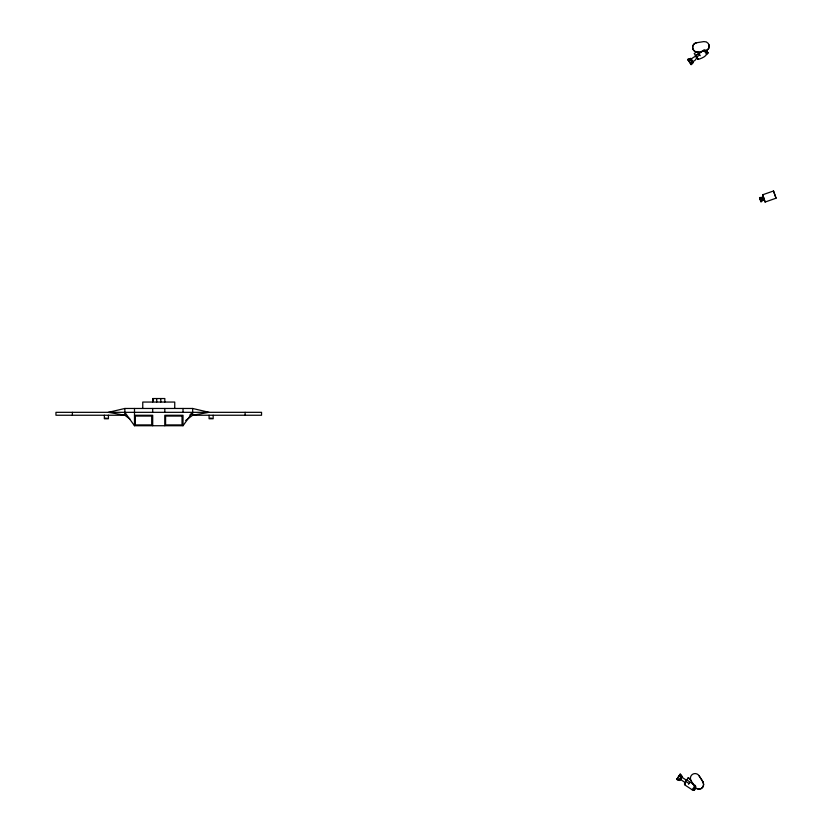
<?xml version="1.0" encoding="UTF-8"?>
<svg xmlns="http://www.w3.org/2000/svg" width="832" height="832" viewBox="0 0 832 832"><rect width="100%" height="100%" fill="white"/><g stroke="black" fill="none" stroke-linecap="round" stroke-linejoin="round"><path stroke-width="1.25" d="M705.38 52.25L706.982 51.168L708.115 52.863L706.805 54.475L703.934 50.128L695.406 55.744L697.455 58.656L695.542 55.744M686.431 780.229L684.996 782.434L680.472 779.47L681.949 777.254L686.452 780.229L686.026 780.946M676.707 779.438L680.087 774.311L676.707 779.438L679.91 780.499L682.469 776.61L680.087 774.311M679.13 779.646L676.842 779.251L679.13 779.646L681.439 776.412L679.973 774.498L681.262 776.412M685.204 783.037L684.466 783.952L686.743 779.875L695.188 785.491L692.255 789.838L694.273 790.4M688.21 777.878L686.816 780L688.303 777.878L690.206 779.137L688.303 777.878M688.522 784.264L689.478 782.818M695.386 788.694L694.647 788.216L695.396 788.694L694.262 790.4L693.534 789.911L695.822 786.51L695.136 785.491M692.234 62.514L690.955 64.428L692.401 62.514L690.102 59.28L688.064 59.675M124.862 412.329L134.493 425.734L183.019 425.734L192.65 412.329L189.862 415.012M692.827 62.722L691.07 64.615L687.69 59.488L690.872 58.417L690.05 58.822C691.694 63.471 695.25 61.298 691.07 64.615M185.702 420.493L192.65 415.241L209.082 412.329L192.65 408.47L124.862 408.47L108.42 412.329L124.862 415.241L129.823 418.985M706.295 51.646L706.992 51.168M764.327 199.628L763.474 197.215L759.543 197.59L761.03 201.802L764.234 199.274L761.987 200.554M695.583 55.619L694.221 53.508L696.207 52.26L704.558 51.074M695.406 55.744L701.99 51.438M691.194 59.062C702.198 50.211 693.711 66.3 691.496 59.446M697.206 56.649L699.712 54.985M697.32 58.656L698.433 59.322L697.84 58.406M698.298 59.322C700.367 58.885 706.576 56.389 706.503 53.945L708.094 52.863M760.76 201.188L764.161 199.274M762.58 194.813L773.5 190.986L776.048 198.203L765.128 202.03L762.58 194.813L763.516 197.215M760.209 199.701L763.849 198.422M690.258 58.822L687.69 59.488M759.71 198.203L763.568 197.569M696.727 42.723L696.665 42.723A4.69 4.68 0 0 0 692.713 47.996A4.69 4.68 0 0 0 697.975 52.01L697.913 52.01A4.69 4.68 0 0 1 692.65 47.996A4.69 4.68 0 0 1 696.665 42.734L703.83 41.6A4.742 4.732 0 0 1 707.117 50.232M703.986 50.128L705.172 49.941L707.418 53.352M705.214 50.991L708.635 48.703L708.978 44.606M773.5 190.986L776.048 198.203M765.128 202.03L764.369 199.628M152.672 398.538L164.84 398.538L164.809 402.054M192.65 408.47L192.65 415.241L261.55 415.241L261.55 412.329L152.703 412.329L55.952 412.329L55.952 415.241L124.862 415.241L124.862 408.47M134.493 415.272L152.703 415.272L152.703 425.734M691.07 780.655A4.69 4.68 0 0 1 692.682 774.228A4.69 4.68 0 0 1 699.109 775.84C701.095 779.199 705.952 783.89 702.27 787.852C699.941 790.057 696.041 789.194 694.564 786.438L694.855 786.906M696.322 788.414A4.742 4.732 0 0 0 702.957 781.986L703.03 781.997M685.09 784.358L685.318 785.179L684.466 783.952M694.491 786.438L690.102 779.137M692.255 789.838L685.183 785.179M693.534 789.911L692.671 789.318M686.483 781.882L689 783.546M684.611 783.952L685.225 784.358M699.234 54.257L700.19 55.713M690.674 58.417L693.243 62.317M699.098 775.84L702.957 781.997M692.203 782.413L693.264 784.181M759.543 197.59L761.03 201.802M245.118 412.329L245.118 415.241M213.158 415.241L213.158 418.756L209.082 418.756L209.082 415.241M183.019 408.47L183.019 412.329M183.019 425.734L183.019 415.272L164.809 415.272L164.809 425.734M174.741 408.47L174.741 402.054L142.761 402.054L142.761 408.47M164.809 408.47L164.809 412.329M160.794 398.538L160.794 402.054M156.718 398.538L156.718 402.054M152.703 398.538L152.703 402.054M152.703 408.47L152.703 412.329M134.493 408.47L134.493 425.734M108.42 415.241L108.42 418.766L104.343 418.766L104.343 415.241M72.384 412.329L72.384 415.241M211.879 418.111A1.342 1.342 0 0 1 210.236 418.018M107.141 418.111A1.342 1.342 0 0 1 105.508 418.018M153.442 400.743A1.342 1.342 0 0 1 153.494 399.714M680.358 774.311L676.978 779.438C679.619 782.059 683.644 775.902 680.358 774.311M691.444 64.459L687.95 59.488L691.444 64.459M151.715 416.062L135.273 416.062L135.273 424.913L151.715 424.913L151.715 416.062M182.031 416.062L165.589 416.062L165.589 424.913L182.031 424.913L182.031 416.062"/></g></svg>
